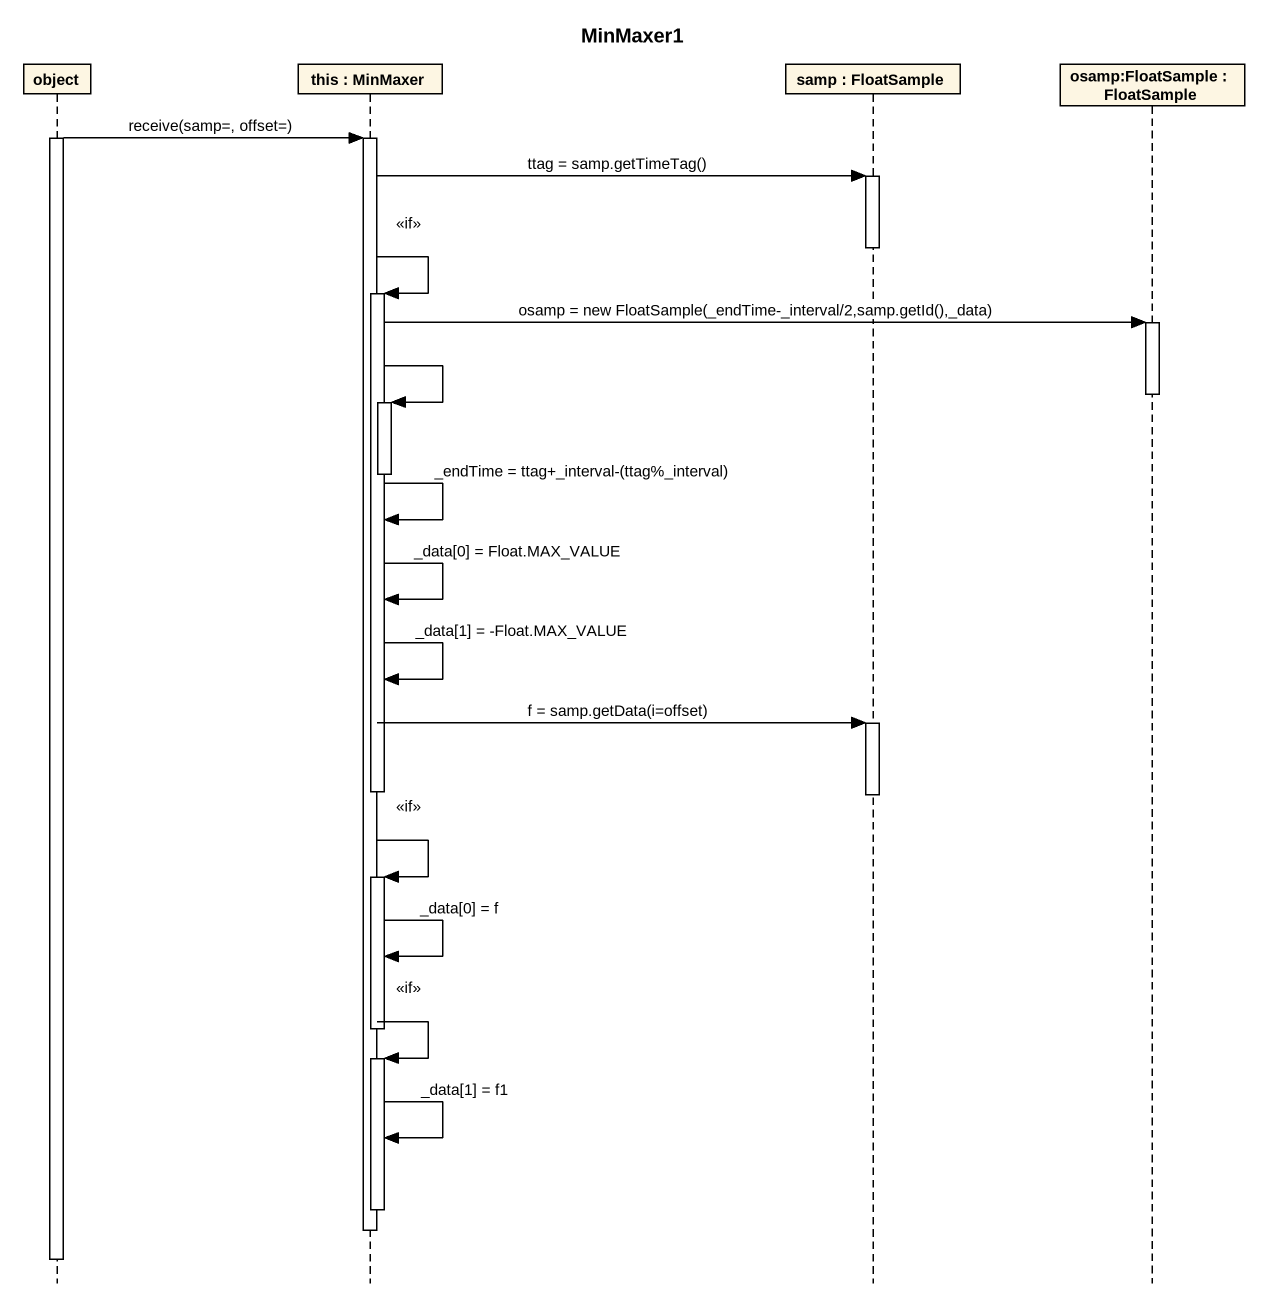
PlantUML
@startuml
title MinMaxer1
hide footbox
participant "object" as object_
participant "this : MinMaxer" as this
participant "samp : FloatSample" as samp
participant "osamp:FloatSample : FloatSample" as osamp_FloatSample

activate object_
object_ -> this : receive(samp=, offset=)
activate this
this -> samp : ttag = samp.getTimeTag()
activate samp
deactivate samp
this -> this : <<if>>
activate this
this -> osamp_FloatSample : osamp = new FloatSample(_endTime-_interval/2,samp.getId(),_data)
activate osamp_FloatSample
deactivate osamp_FloatSample
this -> this
activate this
deactivate this
this -> this : _endTime = ttag+_interval-(ttag%_interval)
this -> this : _data[0] = Float.MAX_VALUE
this -> this : _data[1] = -Float.MAX_VALUE
this -> samp : f = samp.getData(i=offset)
activate samp
deactivate this
deactivate samp
this -> this : <<if>>
activate this
this -> this : _data[0] = f
deactivate this
this -> this : <<if>>
activate this
this -> this : _data[1] = f1
deactivate this
deactivate this
deactivate object_
@enduml
